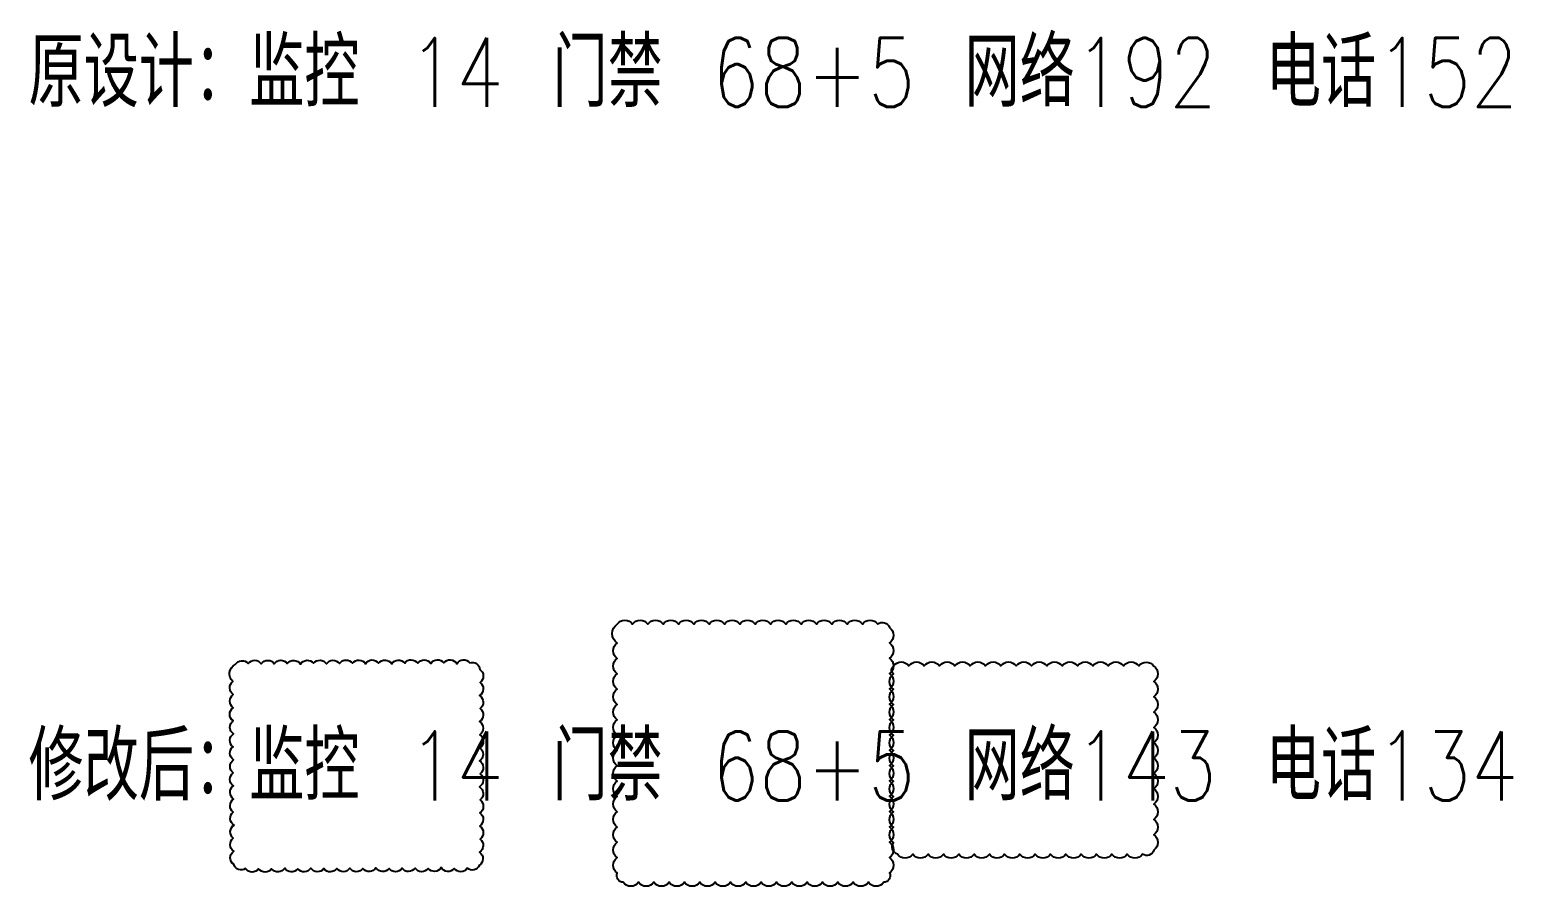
# Model space of a CAD drawing. Extents: x 13680 to 1640314, y -473492 to 65390.
# Drawn here: x 964597 to 1158236, y -424073 to -312314 of the extents above; entities that cross this region are included whole.
import ezdxf

# ---------------------------------------------------------------- set-up
doc = ezdxf.new("R2010")
doc.units = 0
doc.header["$LTSCALE"] = 1000
doc.header["$MEASUREMENT"] = 0
doc.layers.add('WIRE-照明', color=120, linetype='Continuous')
doc.layers.add('文字-路名', color=7, linetype='Continuous')
doc.styles.add('_HZTXT', font='txt.shx', dxfattribs={"width": 0.8, "bigfont": 'HZTXT.shx'})

msp = doc.modelspace()

# ---------------------------------------------------------------- linework, layer by layer
at = {"layer": 'WIRE-照明'}
for points in [[(1041276.214, -389875.836, -0.52056705), (1043276.214, -389875.836, -0.52056705), (1045276.214, -389875.836, -0.52056705), (1047276.214, -389875.836, -0.52056705), (1049276.214, -389875.836, -0.52056705), (1051276.214, -389875.836, -0.52056705), (1053276.214, -389875.836, -0.52056705), (1055276.214, -389875.836, -0.52056705), (1057276.214, -389875.836, -0.52056705), (1059276.214, -389875.836, -0.52056705), (1061276.214, -389875.836, -0.52056705), (1063276.214, -389875.836, -0.52056705), (1065276.214, -389875.836, -0.52056705), (1067276.214, -389875.836, -0.52056705), (1069276.214, -389875.836, -0.52056705), (1071276.214, -389875.836, -0.52056705), (1073276.214, -389875.836, -0.52056705), (1075276.214, -389875.836, -0.52056705), (1076828.966, -390323.084, -0.52056705), (1076828.966, -392323.084, -0.52056705), (1076828.966, -394323.084, -0.52056705), (1076828.966, -396323.084, -0.52056705), (1076828.966, -398323.084, -0.52056705), (1076828.966, -400323.084, -0.52056705), (1076828.966, -402323.084, -0.52056705), (1076828.966, -404323.084, -0.52056705), (1076828.966, -406323.084, -0.52056705), (1076828.966, -408323.084, -0.52056705), (1076828.966, -410323.084, -0.52056705), (1076828.966, -412323.084, -0.52056705), (1076828.966, -414323.084, -0.52056705), (1076828.966, -416323.084, -0.52056705), (1076828.966, -418323.084, -0.52056705), (1076828.966, -420323.084, -0.52056705), (1076828.966, -422323.084, -0.52056705), (1076058.64, -423552.758, -0.52056705), (1074058.64, -423552.758, -0.52056705), (1072058.64, -423552.758, -0.52056705), (1070058.64, -423552.758, -0.52056705), (1068058.64, -423552.758, -0.52056705), (1066058.64, -423552.758, -0.52056705), (1064058.64, -423552.758, -0.52056705), (1062058.64, -423552.758, -0.52056705), (1060058.64, -423552.758, -0.52056705), (1058058.64, -423552.758, -0.52056705), (1056058.64, -423552.758, -0.52056705), (1054058.64, -423552.758, -0.52056705), (1052058.64, -423552.758, -0.52056705), (1050058.64, -423552.758, -0.52056705), (1048058.64, -423552.758, -0.52056705), (1046058.64, -423552.758, -0.52056705), (1044058.64, -423552.758, -0.52056705), (1042058.64, -423552.758, -0.52056705), (1041276.214, -422335.184, -0.52056705), (1041276.214, -420335.184, -0.52056705), (1041276.214, -418335.184, -0.52056705), (1041276.214, -416335.184, -0.52056705), (1041276.214, -414335.184, -0.52056705), (1041276.214, -412335.184, -0.52056705), (1041276.214, -410335.184, -0.52056705), (1041276.214, -408335.184, -0.52056705), (1041276.214, -406335.184, -0.52056705), (1041276.214, -404335.184, -0.52056705), (1041276.214, -402335.184, -0.52056705), (1041276.214, -400335.184, -0.52056705), (1041276.214, -398335.184, -0.52056705), (1041276.214, -396335.184, -0.52056705), (1041276.214, -394335.184, -0.52056705), (1041276.214, -392335.184, -0.52056705)], [(991420.373, -395143.44, -0.52056705), (993118.599, -395015.733, -0.52056705), (994821.035, -395044.265, -0.52056705), (996523.619, -395044.744, -0.52056705), (998224.591, -394992.024, -0.52056705), (999928.314, -395085.116, -0.52056705), (1001630.135, -394980.45, -0.52056705), (1003333.238, -395047.104, -0.52056705), (1005036.622, -394999.643, -0.52056705), (1006731.412, -394978.21, -0.52056705), (1008438.032, -395035.975, -0.52056705), (1010138.373, -394943.243, -0.52056705), (1011843.296, -395046.777, -0.52056705), (1013544.631, -394950.36, -0.52056705), (1015240.732, -394964.61, -0.52056705), (1016950.52, -394983.291, -0.52056705), (1018648.513, -394919.819, -0.52056705), (1020355.036, -395027.981, -0.52056705), (1022056.515, -394912.378, -0.52056705), (1023345.208, -395774.756, -0.52056705), (1023372.944, -397481.649, -0.52056705), (1023310.135, -399192.302, -0.52056705), (1023382.474, -400890.554, -0.52056705), (1023314.729, -402587.086, -0.52056705), (1023361.274, -404300.167, -0.52056705), (1023360.784, -405993.471, -0.52056705), (1023310.635, -407705.997, -0.52056705), (1023381.804, -409402.772, -0.52056705), (1023304.861, -411097.33, -0.52056705), (1023372.544, -412809.911, -0.52056705), (1023355.062, -414502.366, -0.52056705), (1023336.703, -416215.912, -0.52056705), (1023386.281, -417911.075, -0.52056705), (1023309.797, -419613.013, -0.52056705), (1023297.246, -421332.685, -0.52056705), (1021707.064, -421712.226, -0.52056705), (1020005.94, -421750.326, -0.52056705), (1018308.213, -421627.727, -0.52056705), (1016605.773, -421747.77, -0.52056705), (1014902.971, -421697.506, -0.52056705), (1013199.368, -421714.773, -0.52056705), (1011498.686, -421748.018, -0.52056705), (1009797.429, -421649.234, -0.52056705), (1008093.834, -421757.9, -0.52056705), (1006391.581, -421698.05, -0.52056705), (1004687.583, -421739.92, -0.52056705), (1002993.244, -421765.774, -0.52056705), (1001288.173, -421700.391, -0.52056705), (999586.016, -421797.659, -0.52056705), (997882.308, -421697.625, -0.52056705), (996179.796, -421788.359, -0.52056705), (994483.714, -421778.664, -0.52056705), (992774.934, -421754.065, -0.52056705), (991226.076, -421202.116, -0.52056705), (991236.417, -419488.355, -0.52056705), (991177.152, -417791.604, -0.52056705), (991280.714, -416084.857, -0.52056705), (991167.557, -414383.001, -0.52056705), (991214.79, -412690.802, -0.52056705), (991182.617, -410974.982, -0.52056705), (991158.167, -409284.31, -0.52056705), (991220.558, -407573.353, -0.52056705), (991134.151, -405872.245, -0.52056705), (991211.462, -404174.513, -0.52056705), (991143.356, -402460.705, -0.52056705), (991155.824, -400771.368, -0.52056705), (991174.804, -399054.62, -0.52056705), (991117.925, -397360.86, -0.52056705)], [(1077349.533, -395323.084, -0.52056705), (1079349.533, -395323.084, -0.52056705), (1081349.533, -395323.084, -0.52056705), (1083349.533, -395323.084, -0.52056705), (1085349.533, -395323.084, -0.52056705), (1087349.533, -395323.084, -0.52056705), (1089349.533, -395323.084, -0.52056705), (1091349.533, -395323.084, -0.52056705), (1093349.533, -395323.084, -0.52056705), (1095349.533, -395323.084, -0.52056705), (1097349.533, -395323.084, -0.52056705), (1099349.533, -395323.084, -0.52056705), (1101349.533, -395323.084, -0.52056705), (1103349.533, -395323.084, -0.52056705), (1105349.533, -395323.084, -0.52056705), (1107349.533, -395323.084, -0.52056705), (1109349.533, -395323.084, -0.52056705), (1111324.38, -395348.237, -0.52056705), (1111324.38, -397348.237, -0.52056705), (1111324.38, -399348.237, -0.52056705), (1111324.38, -401348.237, -0.52056705), (1111324.38, -403348.237, -0.52056705), (1111324.38, -405348.237, -0.52056705), (1111324.38, -407348.237, -0.52056705), (1111324.38, -409348.237, -0.52056705), (1111324.38, -411348.237, -0.52056705), (1111324.38, -413348.237, -0.52056705), (1111324.38, -415348.237, -0.52056705), (1111324.38, -417348.237, -0.52056705), (1111324.38, -419348.237, -0.52056705), (1109847.465, -419871.322, -0.52056705), (1107847.465, -419871.322, -0.52056705), (1105847.465, -419871.322, -0.52056705), (1103847.465, -419871.322, -0.52056705), (1101847.465, -419871.322, -0.52056705), (1099847.465, -419871.322, -0.52056705), (1097847.465, -419871.322, -0.52056705), (1095847.465, -419871.322, -0.52056705), (1093847.465, -419871.322, -0.52056705), (1091847.465, -419871.322, -0.52056705), (1089847.465, -419871.322, -0.52056705), (1087847.465, -419871.322, -0.52056705), (1085847.465, -419871.322, -0.52056705), (1083847.465, -419871.322, -0.52056705), (1081847.465, -419871.322, -0.52056705), (1079847.465, -419871.322, -0.52056705), (1077847.465, -419871.322, -0.52056705), (1077349.533, -418369.254, -0.52056705), (1077349.533, -416369.254, -0.52056705), (1077349.533, -414369.254, -0.52056705), (1077349.533, -412369.254, -0.52056705), (1077349.533, -410369.254, -0.52056705), (1077349.533, -408369.254, -0.52056705), (1077349.533, -406369.254, -0.52056705), (1077349.533, -404369.254, -0.52056705), (1077349.533, -402369.254, -0.52056705), (1077349.533, -400369.254, -0.52056705), (1077349.533, -398369.254, -0.52056705), (1077349.533, -396369.254, -0.52056705)]]:
    msp.add_lwpolyline(points, format="xyb", close=True, dxfattribs=at)

# ---------------------------------------------------------------- texts
at = {"layer": '文字-路名', "style": '_HZTXT', "width": 0.8}
for s, p in [('原设计：监控 14 门禁 68+5 网络192 电话152 ', (964452.966, -322390.042)), ('修改后：监控 14 门禁 68+5 网络143 电话134', (964452.966, -412873.441))]:
    msp.add_text(s, height=9000, dxfattribs=at).set_placement(p)

doc.saveas('drawing.dxf')
